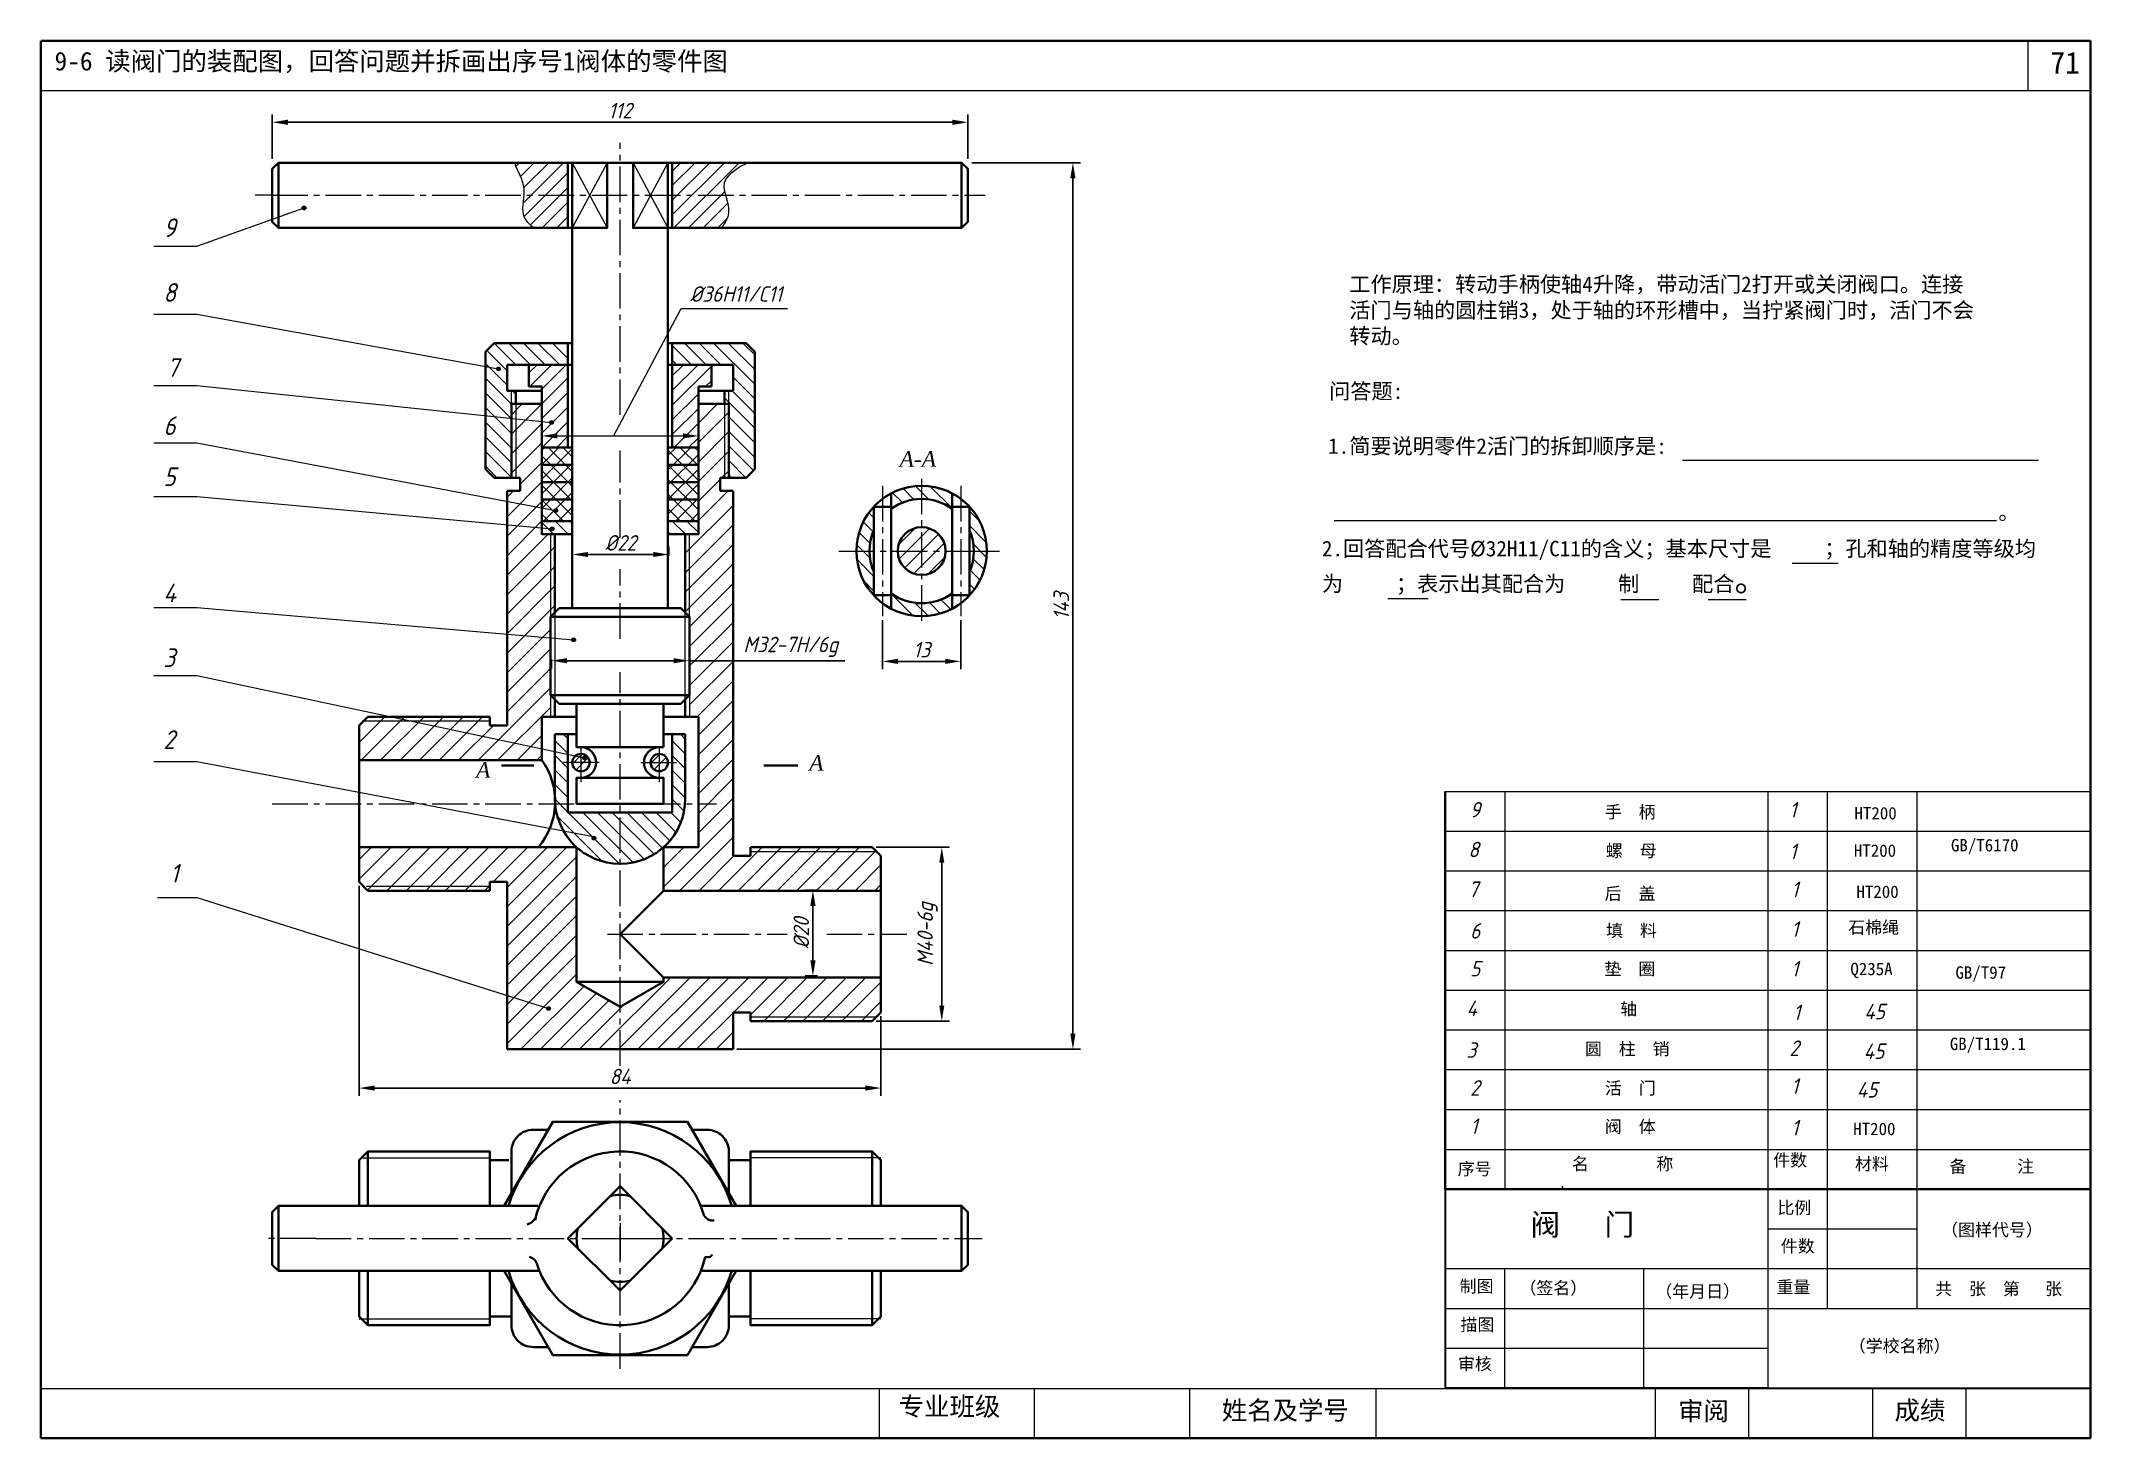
# Model space of a CAD drawing. Header units: millimetres. Extents: x 0 to 330, y 0 to 225.
import ezdxf

# ---------------------------------------------------------------- set-up
doc = ezdxf.new("R2010")
doc.units = ezdxf.units.MM
doc.header["$LTSCALE"] = 0.3
doc.linetypes.add('CENTER2', pattern=[28.575, 19.05, -3.175, 3.175, -3.175])
doc.layers.get('0').update_dxf_attribs({"lineweight": 13})
doc.layers.get('Defpoints').update_dxf_attribs({"lineweight": 15})
for name, color, linetype, lineweight in [('Layer10', 7, 'Continuous', 15), ('Layer2', 7, 'Continuous', 40), ('Layer4', 7, 'Continuous', 40), ('Layer5', 7, 'Continuous', 40), ('Layer7', 7, 'Continuous', 40), ('Layer8', 7, 'Continuous', 40), ('Layer9', 7, 'Continuous', 40), ('粗线', 7, 'Continuous', 40), ('细线', 7, 'Continuous', 13)]:
    doc.layers.add(name, color=color, linetype=linetype, lineweight=lineweight)
doc.styles.add('style1', font='SIMFANG.TTF', dxfattribs={"height": 2.5})
doc.styles.add('style2', font='isocp.shx', dxfattribs={"oblique": 15, "height": 2.5})
doc.styles.add('序号', font='isocp.shx', dxfattribs={"oblique": 15, "height": 3})
doc.dimstyles.new('ISO-25', dxfattribs={"dimtxt": 2, "dimasz": 2.5, "dimexe": 1.25, "dimexo": 0.625, "dimtad": 1, "dimdec": 0, "dimtxsty": 'style2', "dimcen": 2.5, "dimadec": 0, "dimazin": 0, "dimtfac": 1, "dimtdec": 0, "dimtmove": 0, "dimatfit": 3, "dimfxl": 0, "dimarcsym": 0})
pattern_1 = [(135, (141.8102, 142.854), (-1.17866, -1.17866), [])]
pattern_2 = [(45, (141.8102, 142.854), (-1.17866, 1.17866), [])]

# ---------------------------------------------------------------- blocks, each defined once
blk = doc.blocks.new('*D10')
at = {"layer": 'Defpoints', "color": 0}
for p in [(149.25, 205.4), (111.45, 62.6), (166.16, 62.6)]:
    blk.add_point(p, dxfattribs=at)
at = {"layer": 'Layer10', "color": 0, "lineweight": -2}
for p, q in [((149.87, 205.4), (167.41, 205.4)), ((166.16, 202.9), (166.16, 65.1)), ((112.07, 62.6), (167.41, 62.6))]:
    blk.add_line(p, q, dxfattribs=at)
at = {"layer": 'Layer10', "color": 0}
for points in [[(165.74, 202.9), (166.58, 202.9), (166.16, 205.4)], [(165.74, 65.1), (166.58, 65.1), (166.16, 62.6)]]:
    blk.add_solid(points, dxfattribs=at)
at = {"layer": 'Layer10', "color": 0, "insert": (164.29, 134), "char_height": 2.5, "attachment_point": 5, "rotation": 90, "style": 'style2'}
blk.add_mtext('143', dxfattribs=at)
blk = doc.blocks.new('*D11')
at = {"layer": 'Defpoints', "color": 0}
for p in [(133.85, 95.15), (133.85, 67.15), (145.05, 67.15)]:
    blk.add_point(p, dxfattribs=at)
at = {"layer": 'Layer10', "color": 0, "lineweight": -2}
for p, q in [((134.47, 95.15), (146.3, 95.15)), ((145.05, 92.65), (145.05, 69.65)), ((134.47, 67.15), (146.3, 67.15))]:
    blk.add_line(p, q, dxfattribs=at)
at = {"layer": 'Layer10', "color": 0}
for points in [[(144.63, 92.65), (145.46, 92.65), (145.05, 95.15)], [(144.63, 69.65), (145.46, 69.65), (145.05, 67.15)]]:
    blk.add_solid(points, dxfattribs=at)
at = {"layer": 'Layer10', "color": 0, "insert": (142.75, 81.15), "char_height": 2.5, "attachment_point": 5, "rotation": 90, "style": 'style2'}
blk.add_mtext('M40-6g', dxfattribs=at)
blk = doc.blocks.new('*D12')
at = {"layer": 'Defpoints', "color": 0}
for p in [(149.25, 211.91), (37.25, 205.4), (149.25, 205.4)]:
    blk.add_point(p, dxfattribs=at)
at = {"layer": 'Layer10', "color": 0, "lineweight": -2}
for p, q in [((37.25, 206.03), (37.25, 213.16)), ((39.75, 211.91), (146.75, 211.91)), ((149.25, 206.03), (149.25, 213.16))]:
    blk.add_line(p, q, dxfattribs=at)
at = {"layer": 'Layer10', "color": 0}
for points in [[(39.75, 212.33), (39.75, 211.49), (37.25, 211.91)], [(146.75, 212.33), (146.75, 211.49), (149.25, 211.91)]]:
    blk.add_solid(points, dxfattribs=at)
at = {"layer": 'Layer10', "color": 0, "insert": (93.25, 213.79), "char_height": 2.5, "attachment_point": 5, "style": 'style2'}
blk.add_mtext('112', dxfattribs=at)
blk = doc.blocks.new('*D13')
at = {"layer": 'Defpoints', "color": 0}
for p in [(51.25, 89.55), (135.25, 68.55), (135.25, 56.36)]:
    blk.add_point(p, dxfattribs=at)
at = {"layer": 'Layer10', "color": 0, "lineweight": -2}
for p, q in [((51.25, 88.93), (51.25, 55.11)), ((135.25, 67.93), (135.25, 55.11)), ((53.75, 56.36), (132.75, 56.36))]:
    blk.add_line(p, q, dxfattribs=at)
at = {"layer": 'Layer10', "color": 0}
for points in [[(53.75, 56.78), (53.75, 55.94), (51.25, 56.36)], [(132.75, 56.78), (132.75, 55.94), (135.25, 56.36)]]:
    blk.add_solid(points, dxfattribs=at)
at = {"layer": 'Layer10', "color": 0, "insert": (93.25, 58.23), "char_height": 2.5, "attachment_point": 5, "style": 'style2'}
blk.add_mtext('84', dxfattribs=at)
blk = doc.blocks.new('*D14')
at = {"layer": 'Defpoints', "color": 0}
for p in [(124.3, 88.21), (125.69, 88.21), (125.69, 74.41)]:
    blk.add_point(p, dxfattribs=at)
at = {"layer": 'Layer10', "color": 0, "lineweight": -2}
for p, q in [((125.06, 88.21), (123.05, 88.21)), ((124.3, 76.91), (124.3, 85.71)), ((125.06, 74.41), (123.05, 74.41))]:
    blk.add_line(p, q, dxfattribs=at)
at = {"layer": 'Layer10', "color": 0}
for points in [[(123.89, 85.71), (124.72, 85.71), (124.3, 88.21)], [(123.89, 76.91), (124.72, 76.91), (124.3, 74.41)]]:
    blk.add_solid(points, dxfattribs=at)
at = {"layer": 'Layer10', "color": 0, "insert": (122.43, 81.31), "char_height": 2.5, "attachment_point": 5, "rotation": 90, "style": 'style2'}
blk.add_mtext('%%C20', dxfattribs=at)
blk = doc.blocks.new('*D15')
at = {"layer": 'Defpoints', "color": 0}
for p in [(101.08, 142.3), (85.6, 141.47), (101.08, 141.47)]:
    blk.add_point(p, dxfattribs=at)
at = {"layer": 'Layer10', "color": 0, "lineweight": -2}
for p, q in [((85.6, 142.09), (85.6, 143.55)), ((88.1, 142.3), (98.58, 142.3)), ((101.08, 142.09), (101.08, 143.55))]:
    blk.add_line(p, q, dxfattribs=at)
at = {"layer": 'Layer10', "color": 0}
for points in [[(88.1, 142.71), (88.1, 141.88), (85.6, 142.3)], [(98.58, 142.71), (98.58, 141.88), (101.08, 142.3)]]:
    blk.add_solid(points, dxfattribs=at)
at = {"layer": 'Layer10', "color": 0, "insert": (93.34, 144.17), "char_height": 2.5, "attachment_point": 5, "style": 'style2'}
blk.add_mtext('%%C22', dxfattribs=at)
blk = doc.blocks.new('*D16')
at = {"layer": 'Defpoints', "color": 0}
for p in [(82.2, 126.03), (104.38, 126.03), (104.38, 125.19)]:
    blk.add_point(p, dxfattribs=at)
at = {"layer": 'Layer10', "color": 0, "lineweight": -2}
for p, q in [((82.2, 125.41), (82.2, 123.94)), ((84.7, 125.19), (101.88, 125.19)), ((104.38, 125.41), (104.38, 123.94)), ((104.38, 125.19), (129.43, 125.19))]:
    blk.add_line(p, q, dxfattribs=at)
at = {"layer": 'Layer10', "color": 0}
for points in [[(84.7, 125.61), (84.7, 124.78), (82.2, 125.19)], [(101.88, 125.61), (101.88, 124.78), (104.38, 125.19)]]:
    blk.add_solid(points, dxfattribs=at)
at = {"layer": 'Layer10', "color": 0, "insert": (120.73, 127.43), "char_height": 2.5, "attachment_point": 5, "style": 'style2'}
blk.add_mtext('M32-7H/6g', dxfattribs=at)
blk = doc.blocks.new('*D17')
at = {"layer": 'Defpoints', "color": 0}
for p in [(135.51, 132.35), (148.11, 132.35), (148.11, 125.08)]:
    blk.add_point(p, dxfattribs=at)
at = {"layer": 'Layer10', "color": 0, "lineweight": -2}
for p, q in [((135.51, 131.73), (135.51, 123.83)), ((148.11, 131.73), (148.11, 123.83)), ((138.01, 125.08), (145.61, 125.08))]:
    blk.add_line(p, q, dxfattribs=at)
at = {"layer": 'Layer10', "color": 0}
for points in [[(138.01, 125.5), (138.01, 124.67), (135.51, 125.08)], [(145.61, 125.5), (145.61, 124.67), (148.11, 125.08)]]:
    blk.add_solid(points, dxfattribs=at)
at = {"layer": 'Layer10', "color": 0, "insert": (141.81, 126.96), "char_height": 2.5, "attachment_point": 5, "style": 'style2'}
blk.add_mtext('13', dxfattribs=at)

msp = doc.modelspace()

# ---------------------------------------------------------------- hatches: boundary and pattern name
h = msp.add_hatch()
h.set_pattern_fill('ANSI31', color=256, scale=0.525, style=0)
h.set_pattern_definition(pattern_2)
edge = h.paths.add_edge_path()
edge.add_line((84.85, 205.4), (76.62, 205.4))
edge.add_line((76.62, 205.4), (76.39, 204.88))
edge.add_spline(control_points=[(76.39, 204.88), (77.06, 203.57), (77.82, 202.07), (77.76, 200.36), (77.75, 200.15)], knot_values=[0, 0, 0, 0, 6.191013, 7.042693, 7.042693, 7.042693, 7.042693], degree=3, periodic=0)
edge.add_line((77.75, 200.15), (84.85, 200.15))
edge.add_line((84.85, 200.15), (84.85, 205.4))
edge = h.paths.add_edge_path()
edge.add_line((84.85, 200.15), (77.75, 200.15))
edge.add_spline(control_points=[(77.75, 200.15), (77.67, 198.93), (77.12, 196.76), (78.71, 195.43), (79.42, 194.9)], knot_values=[7.042693, 7.042693, 7.042693, 7.042693, 12.063108, 15.55587, 15.55587, 15.55587, 15.55587], degree=3, periodic=0)
edge.add_line((79.42, 194.9), (84.85, 194.9))
edge.add_line((84.85, 194.9), (84.85, 200.15))
edge = h.paths.add_edge_path()
edge.add_spline(control_points=[(110.21, 200.15), (110.02, 200.86), (109.63, 202.81), (111.54, 204.07), (112.78, 204.88)], knot_values=[0, 0, 0, 0, 2.981895, 8.523887, 8.523887, 8.523887, 8.523887], degree=3, periodic=0)
edge.add_line((112.78, 204.88), (113.6, 205.27))
edge.add_line((113.6, 205.27), (113.76, 205.4))
edge.add_line((113.76, 205.4), (101.65, 205.4))
edge.add_line((101.65, 205.4), (101.65, 200.15))
edge.add_line((101.65, 200.15), (110.21, 200.15))
edge = h.paths.add_edge_path()
edge.add_spline(control_points=[(109.56, 194.9), (110.12, 195.68), (111.15, 197.27), (110.46, 199.22), (110.21, 200.15)], knot_values=[8.523887, 8.523887, 8.523887, 8.523887, 12.407307, 16.34603, 16.34603, 16.34603, 16.34603], degree=3, periodic=0)
edge.add_line((110.21, 200.15), (101.65, 200.15))
edge.add_line((101.65, 200.15), (101.65, 194.9))
edge.add_line((101.65, 194.9), (109.56, 194.9))
h = msp.add_hatch()
h.set_pattern_fill('ANSI31', color=256, scale=0.525, angle=90, style=0)
h.set_pattern_definition(pattern_1)
h.paths.add_polyline_path([(75.75, 166.55), (76.45, 166.55), (76.45, 168.65), (75.05, 168.65), (75.05, 172.85), (84.85, 172.85), (84.85, 176.35), (72.95, 176.35), (71.55, 174.95), (71.55, 156.05), (72.95, 154.65), (75.75, 154.65)])
h.paths.add_polyline_path([(114.95, 174.95), (113.55, 176.35), (101.65, 176.35), (101.65, 172.85), (111.45, 172.85), (111.45, 168.65), (110.05, 168.65), (110.05, 166.55), (110.75, 166.55), (110.75, 154.65), (113.55, 154.65), (114.95, 156.05)])
h = msp.add_hatch()
h.set_pattern_fill('ANSI31', color=256, scale=0.525, style=0)
h.set_pattern_definition(pattern_2)
h.paths.add_polyline_path([(84.85, 172.85), (78.55, 172.85), (78.55, 169.35), (80.65, 169.35), (80.65, 159.55), (84.85, 159.55)])
h.paths.add_polyline_path([(105.85, 166.55), (105.85, 169.35), (107.95, 169.35), (107.95, 172.85), (101.65, 172.85), (101.65, 159.55), (105.85, 159.55)])
h = msp.add_hatch()
h.set_pattern_fill('ANSI31', color=256, scale=0.7, style=0)
h.set_pattern_definition([(45, (141.8102, 142.854), (-1.571545, 1.571545), [])])
h.paths.add_polyline_path([(86.25, 95.15, -0.000008), (86.25, 95.15), (80.65, 95.15), (51.25, 95.15), (51.25, 89.55), (52.65, 88.15), (72.25, 88.15), (72.25, 89.55), (75.05, 89.55), (75.05, 62.6), (93.25, 62.6), (93.25, 69.46), (86.25, 73.45)])
h.paths.add_polyline_path([(135.25, 74.15), (100.25, 74.15), (100.25, 73.45), (93.25, 69.46), (93.25, 62.6), (111.45, 62.6), (111.45, 68.55), (114.25, 68.55), (114.25, 67.85), (134.55, 67.85), (135.25, 68.55)])
h.paths.add_polyline_path([(135.25, 93.75), (134.55, 94.45), (114.25, 94.45), (114.25, 93.75), (111.45, 93.75), (111.45, 147.26), (111.45, 152.55), (109.35, 152.55), (109.35, 154.65), (110.05, 154.65), (110.05, 166.55), (105.85, 166.55), (105.85, 145.55), (104.45, 145.55), (104.45, 132.25), (104.45, 119.65), (104.45, 116.15), (105.85, 116.15), (105.85, 95.15), (100.25, 95.15, -0.000008), (100.25, 95.15), (100.25, 88.15), (135.25, 88.15)])
h.paths.add_polyline_path([(80.65, 116.15), (82.05, 116.15), (82.05, 119.65), (82.05, 132.25), (82.05, 145.55), (80.65, 145.55), (80.65, 166.55), (76.45, 166.55), (76.45, 154.65), (77.15, 154.65), (77.15, 152.55), (75.05, 152.55), (75.05, 114.75), (72.25, 114.75), (72.25, 115.45), (51.95, 115.45), (51.25, 114.75), (51.25, 109.15), (80.65, 109.15)])
h.paths.add_polyline_path([(76.45, 166.55), (75.75, 166.55), (75.75, 154.65), (76.45, 154.65)], flags=16)
h.paths.add_polyline_path([(110.75, 166.55), (110.05, 166.55), (110.05, 154.65), (110.75, 154.65)], flags=17)
h.paths.add_polyline_path([(82.75, 145.55), (82.05, 145.55), (82.05, 132.25), (82.75, 132.95), (82.75, 133.65)])
h.paths.add_polyline_path([(104.45, 145.55), (103.75, 145.55), (103.75, 132.95), (104.45, 132.25)], flags=16)
h.paths.add_polyline_path([(72.25, 116.15), (52.65, 116.15), (51.95, 115.45), (72.25, 115.45)], flags=16)
h.paths.add_polyline_path([(133.85, 95.15), (114.25, 95.15), (114.25, 94.45), (134.55, 94.45)], flags=17)
h.paths.add_polyline_path([(134.55, 67.85), (114.25, 67.85), (114.25, 67.15), (133.85, 67.15)], flags=16)
h = msp.add_hatch()
h.set_pattern_fill('ANSI37', color=256, scale=0.525, style=0)
h.set_pattern_definition([(45, (-51.8369, 10.1594), (-1.178659, 1.178659), []), (135, (-51.8369, 10.1594), (-1.178659, -1.178659), [])])
h.paths.add_polyline_path([(85.55, 151.15), (80.65, 151.15), (80.65, 147.65), (85.55, 147.65)])
h.paths.add_polyline_path([(85.55, 153.95), (80.65, 153.95), (80.65, 151.15), (85.55, 151.15)])
h.paths.add_polyline_path([(85.55, 156.75), (80.65, 156.75), (80.65, 153.95), (85.55, 153.95)])
h.paths.add_polyline_path([(85.55, 159.55), (84.85, 159.55), (80.65, 159.55), (80.65, 156.75), (85.55, 156.75)])
h.paths.add_polyline_path([(105.85, 159.55), (101.65, 159.55), (100.95, 159.55), (100.95, 156.75), (105.85, 156.75)])
h.paths.add_polyline_path([(105.85, 156.75), (100.95, 156.75), (100.95, 153.95), (105.85, 153.95)])
h.paths.add_polyline_path([(105.85, 153.95), (100.95, 153.95), (100.95, 151.15), (105.85, 151.15)])
h.paths.add_polyline_path([(105.85, 151.15), (100.95, 151.15), (100.95, 147.65), (105.85, 147.65)])
h = msp.add_hatch()
h.set_pattern_fill('ANSI31', color=256, scale=0.525, angle=90, style=0)
h.set_pattern_definition(pattern_1)
h.paths.add_polyline_path([(146.71, 149.68), (146.71, 152.14, 0.247643), (136.91, 152.14), (136.91, 149.68, -0.321887)])
h.paths.add_polyline_path([(136.91, 136.03), (136.91, 133.57, 0.121979), (141.81, 132.35), (141.81, 134.45, -0.156977)])
h.paths.add_polyline_path([(141.81, 134.45), (141.81, 132.35, 0.121979), (146.71, 133.57), (146.71, 136.03, -0.156977)])
h.paths.add_polyline_path([(134.11, 135.72), (134.11, 139.5, -0.103148), (133.41, 142.85), (131.31, 142.85, 0.189103)])
h.paths.add_polyline_path([(134.11, 146.21), (134.11, 149.85), (134.11, 149.99, 0.189103), (131.31, 142.85), (133.41, 142.85, -0.103148)])
h.paths.add_polyline_path([(149.51, 139.5), (149.51, 135.72, 0.189103), (152.31, 142.85), (151.28, 142.85), (150.21, 142.85, -0.103148)])
h.paths.add_polyline_path([(149.51, 149.99), (149.51, 149.85), (149.51, 146.21, -0.103148), (150.21, 142.85), (151.28, 142.85), (152.31, 142.85, 0.189103)])
h = msp.add_hatch()
h.set_pattern_fill('ANSI31', color=256, scale=0.525, angle=90, style=0)
h.set_pattern_definition(pattern_1)
h.paths.add_polyline_path([(85.55, 147.65), (80.65, 147.65), (80.65, 145.55), (85.55, 145.55)])
h.paths.add_polyline_path([(105.85, 147.65), (100.95, 147.65), (100.95, 145.55), (105.85, 145.55)])
h = msp.add_hatch()
h.set_pattern_fill('ANSI31', color=256, scale=0.525, style=0)
h.set_pattern_definition(pattern_2)
h.paths.add_polyline_path([(141.81, 142.85), (141.81, 146.7, 0.414214), (137.96, 142.85)])
h.paths.add_polyline_path([(141.81, 139), (141.81, 142.85), (137.96, 142.85, 0.414214)])
h.paths.add_polyline_path([(145.66, 142.85), (141.81, 142.85), (141.81, 139, 0.414214)])
h.paths.add_polyline_path([(141.81, 146.7), (141.81, 142.85), (145.66, 142.85, 0.414214)])
h = msp.add_hatch()
h.set_pattern_fill('ANSI31', color=256, scale=0.525, angle=90, style=0)
h.set_pattern_definition(pattern_1)
h.paths.add_polyline_path([(84.85, 113.35), (82.75, 113.35), (82.75, 103.45, -0.028558), (82.78, 102.15), (84.85, 102.15)])
h.paths.add_polyline_path([(93.25, 100.75), (84.85, 100.75), (84.85, 102.15), (82.78, 102.15, 0.391332), (93.25, 92.48)])
h.paths.add_polyline_path([(103.72, 102.15), (101.65, 102.15), (101.65, 100.75), (93.25, 100.75), (93.25, 92.48, 0.391332)])
h.paths.add_polyline_path([(103.75, 113.35), (101.65, 113.35), (101.65, 102.15), (103.72, 102.15, 0.01969), (103.75, 102.98)])
h = msp.add_hatch()
h.set_pattern_fill('ANSI31', color=256, scale=0.35, style=0)
h.set_pattern_definition([(45, (141.8102, 142.8539), (-0.785772, 0.785772), [])])
h.paths.add_polyline_path([(86.95, 110.19, 0.414214), (85.55, 108.79), (86.95, 108.79)])
h.paths.add_polyline_path([(86.95, 110.19), (86.95, 108.79), (88.35, 108.79, 0.414214)])
h.paths.add_polyline_path([(88.35, 108.79), (86.95, 108.79), (86.95, 107.39, 0.414214)])
h.paths.add_polyline_path([(86.95, 108.79), (85.55, 108.79, 0.414214), (86.95, 107.39)])
h.paths.add_polyline_path([(99.55, 110.19, 0.414214), (98.15, 108.79), (99.55, 108.79)])
h.paths.add_polyline_path([(99.55, 110.19), (99.55, 108.79), (100.95, 108.79, 0.414214)])
h.paths.add_polyline_path([(100.95, 108.79), (99.55, 108.79), (99.55, 107.39, 0.414214)])
h.paths.add_polyline_path([(99.55, 108.79), (98.15, 108.79, 0.414214), (99.55, 107.39)])
at = {"layer": '细线'}
for points in [[(42.65, 198.11, 1), (42.05, 198.11, 1)], [(73.96, 172.19, 1), (73.36, 172.19, 1)], [(82.5, 163.57, 1), (81.9, 163.57, 1)], [(83.21, 149.37, 1), (82.61, 149.37, 1)], [(82.61, 146.43, 1), (82.01, 146.43, 1)], [(86.07, 128.56, 1), (85.47, 128.56, 1)], [(87.81, 109.53, 1), (87.21, 109.53, 1)], [(89.34, 96.62, 1), (88.74, 96.62, 1)], [(82.03, 69.17, 1), (81.43, 69.17, 1)]]:
    msp.add_hatch(color=256, dxfattribs=at).paths.add_polyline_path(points)

# ---------------------------------------------------------------- linework, layer by layer
at = {"linetype": 'CENTER2'}
for p, q in [((93.25, 164.77), (93.25, 208.6)), ((37.25, 200.15), (34.47, 200.15)), ((37.25, 200.15), (152.03, 200.15)), ((93.25, 145.31), (93.25, 159.05)), ((135.51, 153.35), (135.51, 132.35)), ((141.81, 154.49), (141.81, 130.79)), ((148.11, 153.35), (148.11, 132.35)), ((128.48, 142.85), (151.28, 142.85)), ((151.28, 142.85), (154.32, 142.85)), ((93.25, 128.72), (93.25, 139.92)), ((93.25, 59.95), (93.25, 123.35)), ((86.95, 111.25), (86.95, 105.62)), ((99.55, 111.25), (99.55, 105.62)), ((89.87, 108.79), (84.04, 108.79)), ((96.61, 108.79), (102.67, 108.79)), ((37.25, 102.15), (108.75, 102.15)), ((91.2, 81.15), (120.16, 81.15)), ((126.52, 81.15), (139.4, 81.15)), ((93.25, 11.15), (93.25, 54.43)), ((44.25, 32.15), (35.96, 32.15)), ((44.25, 32.15), (151.53, 32.15))]:
    msp.add_line(p, q, dxfattribs=at)
for p, q in [((245.02, 40.54), (245.02, 40.2)), ((245.02, 40.2), (245.02, 40.54)), ((330.1, 8.08), (330.1, 40.08)), ((242.1, 8.08), (242.1, 8.08)), ((330.1, 8.08), (330.1, 8.08))]:
    msp.add_line(p, q)
at = {"layer": 'Layer10'}
for p, q in [((25.11, 191.98), (42.35, 198.11)), ((18.17, 191.98), (25.11, 191.98)), ((18.17, 181.03), (25.11, 181.03)), ((25.11, 181.03), (73.66, 172.19)), ((18.17, 169.49), (25.11, 169.49)), ((25.11, 169.49), (82.2, 163.57)), ((18.17, 160.27), (25.11, 160.27)), ((25.11, 160.27), (82.91, 149.37)), ((80.65, 161.55), (80.65, 160.14)), ((83.15, 161.39), (103.4, 161.39)), ((105.9, 161.55), (105.9, 160.14)), ((18.17, 151.62), (25.11, 151.62)), ((25.11, 151.62), (82.31, 146.43)), ((18.17, 133.75), (25.11, 133.75)), ((25.11, 133.75), (85.77, 128.56)), ((18.17, 122.79), (25.11, 122.79)), ((25.11, 122.79), (87.51, 109.53)), ((18.17, 108.95), (25.11, 108.95)), ((25.11, 108.95), (89.24, 96.85)), ((18.75, 87.04), (25.11, 87.04)), ((25.11, 87.04), (81.73, 69.17))]:
    msp.add_line(p, q, dxfattribs=at)
for points in [[(83.15, 161.81), (83.15, 160.98), (80.65, 161.39)], [(103.4, 161.81), (103.4, 160.98), (105.9, 161.39)]]:
    msp.add_solid(points, dxfattribs=at)
at = {"layer": 'Layer2'}
for p, q in [((330, 225), (0, 225)), ((0, 225), (0, 0)), ((75.75, 166.55), (75.75, 154.65)), ((75.75, 154.65), (75.75, 166.55)), ((80.65, 166.55), (75.75, 166.55)), ((75.75, 166.55), (80.65, 166.55)), ((105.85, 166.55), (105.85, 145.55)), ((110.75, 166.55), (105.85, 166.55)), ((105.85, 166.55), (110.75, 166.55)), ((110.75, 154.65), (110.75, 166.55)), ((110.75, 166.55), (110.75, 154.65)), ((75.05, 152.55), (75.05, 114.75)), ((75.05, 114.75), (75.05, 152.55)), ((77.15, 152.55), (75.05, 152.55)), ((75.05, 152.55), (77.15, 152.55)), ((75.75, 154.65), (77.15, 154.65)), ((77.15, 154.65), (75.75, 154.65)), ((77.15, 154.65), (77.15, 152.55)), ((77.15, 152.55), (77.15, 154.65)), ((109.35, 154.65), (110.75, 154.65)), ((110.75, 154.65), (109.35, 154.65)), ((109.35, 152.55), (109.35, 154.65)), ((109.35, 154.65), (109.35, 152.55)), ((111.45, 152.55), (109.35, 152.55)), ((109.35, 152.55), (111.45, 152.55)), ((111.45, 152.55), (111.45, 142.37)), ((82.75, 145.55), (82.75, 133.65)), ((103.75, 145.55), (103.75, 132.95)), ((103.75, 145.55), (103.75, 133.65)), ((105.85, 145.55), (103.75, 145.55)), ((111.45, 93.75), (111.45, 147.26)), ((82.75, 133.65), (82.75, 132.87)), ((103.75, 133.65), (103.75, 132.87)), ((82.75, 116.15), (82.75, 118.95)), ((82.75, 118.95), (82.75, 116.15)), ((103.75, 118.95), (103.75, 116.15)), ((52.65, 116.15), (51.25, 114.75)), ((52.65, 116.15), (51.25, 114.75)), ((72.25, 116.15), (52.65, 116.15)), ((52.65, 116.15), (72.25, 116.15)), ((72.25, 114.75), (72.25, 116.15)), ((72.25, 116.15), (72.25, 114.75)), ((80.65, 109.15), (80.65, 116.15)), ((80.65, 116.15), (82.75, 116.15)), ((51.25, 114.75), (51.25, 109.15)), ((51.25, 114.75), (51.25, 89.55)), ((75.05, 114.75), (72.25, 114.75)), ((72.25, 114.75), (75.05, 114.75)), ((51.25, 109.15), (80.65, 109.15)), ((51.25, 109.15), (80.65, 109.15)), ((51.25, 95.15), (83.26, 95.15)), ((114.25, 93.75), (111.45, 93.75)), ((133.85, 95.15), (114.25, 95.15)), ((114.25, 95.15), (114.25, 93.75)), ((133.85, 95.15), (135.25, 93.75)), ((135.25, 93.75), (135.25, 68.55)), ((52.65, 88.15), (51.25, 89.55)), ((72.25, 88.15), (72.25, 89.55)), ((72.25, 89.55), (75.05, 89.55)), ((75.05, 62.6), (75.05, 89.55)), ((52.65, 88.15), (72.25, 88.15)), ((135.25, 88.15), (100.25, 88.15)), ((93.25, 69.46), (86.25, 73.45)), ((93.25, 69.46), (100.25, 73.45)), ((135.25, 74.15), (100.25, 74.15)), ((114.25, 68.55), (111.45, 68.55)), ((111.45, 62.6), (111.45, 68.55)), ((114.25, 67.15), (114.25, 68.55)), ((133.85, 67.15), (114.25, 67.15)), ((135.25, 68.55), (133.85, 67.15)), ((75.05, 62.6), (111.45, 62.6)), ((52.65, 46.15), (52.65, 37.45)), ((72.25, 44.75), (75.34, 44.75)), ((114.25, 44.75), (110.96, 44.75)), ((133.85, 46.15), (133.85, 37.45)), ((52.65, 18.15), (52.65, 26.94)), ((133.85, 18.15), (133.85, 26.94)), ((72.25, 19.55), (72.25, 24.44)), ((114.25, 19.55), (114.25, 24.44)), ((114.25, 19.55), (114.25, 23.94)), ((72.25, 19.55), (75.85, 19.55)), ((114.25, 19.55), (110.75, 19.55)), ((0, 0), (330, 0))]:
    msp.add_line(p, q, dxfattribs=at)
for points in [[(85.55, 145.55), (80.65, 145.55), (80.65, 166.55)], [(105.85, 166.55), (105.85, 145.55), (100.95, 145.55)], [(80.65, 109.08), (80.65, 116.15), (86.25, 116.15)], [(100.25, 116.15), (105.85, 116.15), (105.85, 95.15), (100.25, 95.15)], [(86.25, 95.15), (80.65, 95.15)], [(100.25, 74.15), (100.25, 73.45), (86.25, 73.45), (86.25, 95.15)], [(100.25, 95.15), (100.25, 88.15)], [(51.25, 37.4), (51.25, 44.75), (52.65, 46.15), (72.25, 46.15), (72.25, 37.4)], [(135.25, 37.4), (135.25, 44.75), (133.85, 46.15), (114.25, 46.15), (114.25, 37.4)], [(72.25, 26.9), (72.25, 18.15), (52.65, 18.15), (51.25, 19.55), (51.25, 26.9)], [(114.25, 26.9), (114.25, 18.15), (133.85, 18.15), (135.25, 19.55), (135.25, 26.9)]]:
    msp.add_lwpolyline(points, dxfattribs=at)
for points in [[(75.75, 39.43), (75.75, 46.15, -0.414214), (79.25, 49.65), (81.65, 49.65)], [(104.85, 49.65), (107.25, 49.65, -0.414214), (110.75, 46.15), (110.75, 39.43)], [(81.65, 14.65), (79.25, 14.65, -0.414214), (75.75, 18.15), (75.75, 24.88)], [(110.75, 24.88), (110.75, 18.15, -0.414214), (107.25, 14.65), (104.85, 14.65)]]:
    msp.add_lwpolyline(points, format="xyb", dxfattribs=at)
msp.add_arc((71.42, 102.52), 11.37, 319.6416, 35.7209, dxfattribs=at)
at = {"layer": 'Layer4'}
for p, q in [((136.91, 152.14), (136.91, 133.57)), ((146.71, 152.14), (146.71, 133.57)), ((134.11, 149.99), (136.86, 149.99)), ((134.11, 149.85), (134.11, 149.99)), ((134.11, 149.85), (134.11, 135.72)), ((149.51, 149.99), (146.6, 149.99)), ((149.51, 149.85), (149.51, 149.99)), ((149.51, 149.85), (149.51, 135.72)), ((80.65, 147.65), (85.45, 147.65)), ((105.85, 147.65), (100.94, 147.65)), ((134.11, 135.72), (136.86, 135.72)), ((149.51, 135.72), (146.6, 135.72))]:
    msp.add_line(p, q, dxfattribs=at)
for centre in [(86.95, 108.79), (99.55, 108.79)]:
    msp.add_circle(centre, 1.4, dxfattribs=at)
at = {"layer": 'Layer5'}
for p, q in [((82.05, 132.25), (104.45, 132.25)), ((82.05, 119.65), (104.47, 119.65))]:
    msp.add_line(p, q, dxfattribs=at)
for points in [[(85.55, 133.65), (100.95, 133.65), (100.95, 205.4), (85.55, 205.4)], [(85.55, 205.4), (91.15, 205.4), (91.15, 194.9), (85.55, 194.9)], [(95.35, 205.4), (100.95, 205.4), (100.95, 194.9), (95.35, 194.9)], [(103.05, 118.25), (83.45, 118.25), (82.05, 119.65), (82.05, 132.25), (83.45, 133.65), (103.05, 133.65), (104.45, 132.25), (104.45, 119.65)], [(100.25, 111.25), (86.25, 111.25), (86.25, 118.25), (100.25, 118.25)], [(100.25, 102.15), (86.25, 102.15), (86.25, 106.35), (100.25, 106.35)]]:
    msp.add_lwpolyline(points, close=True, dxfattribs=at)
msp.add_circle((141.81, 142.85), 3.85, dxfattribs=at)
for centre, start, end in [((86.95, 108.79), 270, 90), ((99.55, 108.79), 90, 270)]:
    msp.add_arc(centre, 2.45, start, end, dxfattribs=at)
at = {"layer": 'Layer7'}
for p, q in [((78.55, 172.85), (84.85, 172.85)), ((78.55, 169.35), (78.55, 172.85)), ((84.85, 172.85), (84.85, 159.55)), ((84.85, 172.85), (85.61, 172.85)), ((84.85, 172.85), (84.85, 171.18)), ((101.65, 172.85), (100.88, 172.85)), ((101.65, 172.85), (101.65, 159.55)), ((107.95, 172.85), (101.65, 172.85)), ((107.95, 169.35), (107.95, 172.85)), ((80.65, 169.35), (78.55, 169.35)), ((80.65, 159.55), (80.65, 169.35)), ((105.85, 159.55), (105.85, 169.35)), ((105.85, 169.35), (107.95, 169.35)), ((84.85, 159.55), (80.65, 159.55)), ((84.85, 159.55), (85.61, 159.55)), ((101.65, 159.55), (100.88, 159.55)), ((101.65, 159.55), (105.85, 159.55))]:
    msp.add_line(p, q, dxfattribs=at)
at = {"layer": 'Layer8'}
for p, q in [((72.95, 176.35), (71.55, 174.95)), ((72.95, 176.35), (85.61, 176.35)), ((84.85, 176.35), (84.85, 172.85)), ((101.65, 176.35), (100.88, 176.35)), ((113.55, 176.35), (101.65, 176.35)), ((101.65, 176.35), (101.65, 172.85)), ((113.55, 176.35), (114.95, 174.95)), ((71.55, 156.05), (71.55, 174.95)), ((84.85, 172.85), (75.05, 172.85)), ((75.05, 172.85), (75.05, 168.65)), ((101.65, 172.85), (111.45, 172.85)), ((111.45, 172.85), (111.45, 168.65)), ((114.95, 156.05), (114.95, 174.95)), ((75.05, 168.65), (80.65, 168.65)), ((76.45, 168.65), (76.45, 166.55)), ((111.45, 168.65), (105.85, 168.65)), ((110.05, 168.65), (110.05, 166.55)), ((71.55, 156.05), (72.95, 154.65)), ((113.55, 154.65), (114.95, 156.05)), ((75.75, 154.65), (72.95, 154.65)), ((110.75, 154.65), (113.55, 154.65))]:
    msp.add_line(p, q, dxfattribs=at)
for points in [[(111.92, 37.4), (104.1, 50.94), (82.4, 50.94), (74.58, 37.4)], [(74.58, 26.9), (82.4, 13.36), (104.1, 13.36), (111.92, 26.9)]]:
    msp.add_lwpolyline(points, dxfattribs=at)
for start, end in [(16.2894, 163.7106), (196.2894, 343.7106)]:
    msp.add_arc((93.25, 32.15), 18.72, start, end, dxfattribs=at)
at = {"layer": 'Layer9'}
for p, q in [((84.85, 205.4), (84.85, 194.9)), ((101.65, 205.4), (101.65, 194.9))]:
    msp.add_line(p, q, dxfattribs=at)
for points in [[(85.55, 194.9), (38.25, 194.9), (37.25, 195.9), (37.25, 204.4), (38.25, 205.4), (148.25, 205.4), (149.25, 204.4), (149.25, 195.9), (148.25, 194.9), (100.95, 194.9)], [(80.27, 26.9), (38.25, 26.9), (37.25, 27.9), (37.25, 36.4), (38.25, 37.4), (80.01, 37.4)], [(106.23, 37.4), (148.25, 37.4), (149.25, 36.4), (149.25, 27.9), (148.25, 26.9), (106.23, 26.9)]]:
    msp.add_lwpolyline(points, dxfattribs=at)
msp.add_lwpolyline([(101.65, 32.15), (93.25, 40.55), (84.85, 32.15), (93.25, 23.75)], close=True, dxfattribs=at)
for start, end in [(15.4322, 167.8694), (196.778, 347.5899)]:
    msp.add_arc((93.25, 32.15), 14, start, end, dxfattribs=at)
for points in [[(79.65, 35.42), (78.96, 34.73), (78.26, 34.38)], [(106.74, 35.88), (107.73, 35.07), (108.42, 35.07)], [(79.85, 28.11), (79.3, 28.85), (78.61, 29.19)], [(106.92, 29.14), (107.73, 29.19), (108.08, 29.54)]]:
    msp.add_spline(points, degree=3, dxfattribs=at)
at = {"layer": '粗线'}
for p, q in [((330, 0), (330, 225)), ((38.25, 205.4), (38.25, 194.9)), ((148.25, 205.4), (148.25, 194.9)), ((80.65, 156.75), (85.45, 156.75)), ((105.85, 156.75), (100.94, 156.75)), ((80.65, 153.95), (85.45, 153.95)), ((105.85, 153.95), (100.94, 153.95)), ((80.65, 151.15), (85.45, 151.15)), ((105.85, 151.15), (100.94, 151.15)), ((82.75, 113.35), (82.75, 102.98)), ((82.75, 113.35), (86.25, 113.35)), ((100.25, 113.35), (103.75, 113.35)), ((103.75, 113.35), (103.75, 102.98)), ((74.14, 108.32), (79.34, 108.32)), ((121.88, 108.32), (116.39, 108.32)), ((226.1, 40.08), (226.1, 104.14)), ((100.25, 88.15), (93.25, 81.15)), ((93.25, 81.15), (100.25, 74.15)), ((330.1, 40.08), (226.1, 40.08)), ((38.25, 37.4), (38.25, 26.9)), ((148.25, 26.9), (148.25, 37.4)), ((226.1, 8.08), (330, 8))]:
    msp.add_line(p, q, dxfattribs=at)
at = {"layer": '粗线', "lineweight": 30}
msp.add_line((226.1, 40.08), (226.1, 8.08), dxfattribs=at)
at = {"layer": '粗线'}
msp.add_lwpolyline([(100.25, 113.35), (101.65, 113.35), (101.65, 100.75), (84.85, 100.75), (84.85, 113.35), (86.25, 113.35)], dxfattribs=at)
msp.add_circle((141.81, 142.85), 10.5, dxfattribs=at)
for centre, radius, start, end in [((141.81, 142.85), 8.4, 54.3147, 125.6853), ((141.81, 142.85), 8.4, 156.4435, 203.5565), ((141.81, 142.85), 8.4, 336.4435, 23.5565), ((141.81, 142.85), 8.4, 234.3147, 305.6853), ((93.25, 102.98), 10.5, 180, 0), ((93.25, 32.15), 7, 76.9481, 103.0519), ((93.25, 32.15), 7, 166.9481, 193.0519), ((93.25, 32.15), 7, 346.9481, 13.0519), ((93.25, 32.15), 7, 256.9481, 283.0519)]:
    msp.add_arc(centre, radius, start, end, dxfattribs=at)
at = {"layer": '细线'}
for p, q in [((320, 217), (320, 225)), ((0, 217), (330, 217)), ((76.39, 204.88), (76.39, 205.27)), ((91.15, 205.4), (85.55, 194.9)), ((85.55, 205.4), (91.15, 194.9)), ((100.95, 205.4), (95.35, 194.9)), ((95.35, 205.4), (100.95, 194.9)), ((112.78, 204.88), (113.6, 205.27)), ((92.2, 161.35), (103.09, 181.89)), ((103.09, 181.89), (120.2, 181.89)), ((75.75, 166.55), (75.75, 168.64)), ((110.75, 166.55), (110.75, 168.64)), ((76.45, 166.55), (76.45, 154.6)), ((110.05, 166.55), (110.05, 154.6)), ((264.34, 157.51), (321.67, 157.51)), ((82.05, 145.55), (82.05, 131.82)), ((104.45, 132.25), (104.45, 145.55)), ((208.22, 147.77), (314.9, 147.77)), ((289.38, 140.85), (281.99, 140.85)), ((82.75, 132.95), (82.75, 118.88)), ((103.75, 118.95), (103.75, 133.19)), ((216.85, 135.21), (223.37, 135.21)), ((254.4, 135.04), (260.51, 135.04)), ((268.45, 135.04), (274.56, 135.04)), ((82.05, 119.65), (82.05, 116.21)), ((104.45, 119.65), (104.45, 116.21)), ((72.25, 115.45), (51.73, 115.45)), ((330.1, 104.08), (226.1, 104.08)), ((235.7, 104.06), (235.7, 84.88)), ((278.1, 84.88), (278.1, 104.06)), ((287.7, 84.88), (287.7, 104.06)), ((302.1, 84.88), (302.1, 104.06)), ((330.1, 97.68), (226.1, 97.68)), ((114.25, 94.45), (134.55, 94.45)), ((330.1, 91.28), (226.1, 91.28)), ((72.25, 88.85), (52.4, 88.85)), ((330.1, 84.88), (226.1, 84.88)), ((235.7, 84.88), (235.7, 40.08)), ((278.1, 40.08), (278.1, 84.88)), ((287.7, 40.08), (287.7, 84.88)), ((302.1, 40.08), (302.1, 84.88)), ((330.1, 78.48), (226.1, 78.48)), ((330.1, 72.08), (226.1, 72.08)), ((114.25, 67.85), (134.45, 67.85)), ((330.1, 65.68), (226.1, 65.68)), ((330.1, 59.28), (226.1, 59.28)), ((330.1, 52.88), (226.1, 52.88)), ((226.1, 46.48), (330.1, 46.48)), ((51.6, 45.1), (72.33, 45.1)), ((135.25, 45.1), (114.47, 45.1)), ((93.25, 34.61), (93.25, 28.77)), ((90.17, 32.15), (97.25, 32.15)), ((51.25, 19.2), (72.33, 19.2)), ((135.25, 19.2), (114.47, 19.2)), ((0, 8), (330, 8)), ((135, 0), (135, 8)), ((160, 0), (160, 8)), ((185, 0), (185, 8)), ((215, 0), (215, 8)), ((226.1, 8.08), (330.1, 8.08)), ((260, 0), (260, 8)), ((275, 0), (275, 8)), ((295, 0), (295, 8)), ((310, 0), (310, 8))]:
    msp.add_line(p, q, dxfattribs=at)
at = {"layer": '细线', "lineweight": 15}
for p, q in [((278.1, 8.08), (278.1, 40.08)), ((287.7, 20.88), (287.7, 40.08)), ((302.1, 20.88), (302.1, 40.08)), ((278.1, 33.68), (302.1, 33.68)), ((226.1, 27.28), (330.1, 27.28)), ((235.7, 8.08), (235.7, 27.28)), ((258.1, 8.08), (258.1, 27.28)), ((226.1, 20.88), (278.1, 20.88)), ((278.1, 20.88), (330.1, 20.88)), ((226.1, 14.48), (278.1, 14.48))]:
    msp.add_line(p, q, dxfattribs=at)
at = {"layer": '细线'}
for centre in [(42.35, 198.11), (73.66, 172.19), (82.2, 163.57), (82.91, 149.37), (82.31, 146.43), (85.77, 128.56), (87.51, 109.53), (89.04, 96.62), (81.73, 69.17)]:
    msp.add_circle(centre, 0.3, dxfattribs=at)
for points, knots in [([(76.39, 204.88), (77.06, 203.57), (78.36, 201), (76.96, 196.89), (78.71, 195.43), (79.42, 194.9)], [0, 0, 0, 0, 6.191013, 12.063108, 15.55587, 15.55587, 15.55587, 15.55587]), ([(112.78, 204.88), (111.54, 204.07), (108.75, 202.23), (111.54, 197.87), (110.12, 195.68), (109.56, 194.9)], [0, 0, 0, 0, 5.541992, 12.462609, 16.34603, 16.34603, 16.34603, 16.34603])]:
    msp.add_open_spline(points, degree=3, knots=knots, dxfattribs=at)

# ---------------------------------------------------------------- texts
at = {"attachment_point": 1}
for s, insert, char_height, width in [('{\\fSimHei|b0|i0|c134|p2;9-6 读阀门的装配图，回答问题并拆画出序号1阀体的零件图}', (2.18, 223.25), 3, 284.0783), ('{\\fSimSun|b0|i0|c134|p2;71}', (323.55, 223.25), 3.5, 9.294), ('{\\f宋体|b0|i0|c134|p2;1.简要说明零件2活门的拆卸顺序是:}', (207.26, 161.01), 2.5, 135.6943), ('{\\fSimSun|b0|i0|c134|p2;2\\fSimSun|b0|i0|c0|p2;.\\fSimSun|b0|i0|c134|p2;回答配合代号}%%C32H11/C11{\\fSimSun|b0|i0|c134|p2;的含义；基本尺寸是     ；孔和轴的精度等级均为     ；表示出其配合为     制     配合\\H1.6x;。}', (206.26, 144.5), 2.5, 116.5549), ('{\\f宋体|b0|i0|c134|p2;   阀   门}', (232.7, 36.13), 3.5, 42.8509), ('{\\f宋体|b0|i0|c134|p2;审核}', (228.17, 12.94), 2, 7.2946)]:
    msp.add_mtext(s, dxfattribs=dict(at, insert=insert, char_height=char_height, width=width))
for s, insert, char_height, width, style in [('9', (230.08, 102.43), 2.5, 19.2, 'style2'), ('1', (281.54, 102.43), 2.5, 19.2, 'style2'), ('{\\f宋体|b0|i0|c134|p2;  手  柄}', (249.09, 101.83), 2, 27.2386, 'style1'), ('{\\f宋体|b0|i0|c134|p2;HT200}', (292.02, 101.63), 2, 15.36, 'style1'), ('8', (229.84, 96.03), 2.5, 19.2, 'style2'), ('{\\f宋体|b0|i0|c134|p2;螺  母}', (251.97, 95.59), 2, 21.9237, 'style1'), ('1', (281.54, 95.73), 2.5, 19.2, 'style2'), ('{\\f宋体|b0|i0|c134|p2;HT200}', (291.92, 95.61), 2, 15.36, 'style1'), ('7', (229.84, 89.63), 2.5, 19.2, 'style2'), ('1', (281.85, 89.63), 2.5, 19.2, 'style2'), ('{\\f宋体|b0|i0|c134|p2; 后  盖}', (250.43, 88.69), 2, 17.9376, 'style1'), ('{\\f宋体|b0|i0|c134|p2;HT200}', (292.33, 88.98), 2, 15.36, 'style1'), ('6', (230.12, 82.93), 2.5, 19.2, 'style2'), ('{\\f宋体|b0|i0|c134|p2;填  料}', (252.02, 82.72), 2, 19.2662, 'style1'), ('1', (281.85, 83.23), 2.5, 19.2, 'style2'), ('{\\f宋体|b0|i0|c134|p2;石棉绳}', (291, 83.25), 2, 12.8553, 'style1'), ('5', (230.12, 76.83), 2.5, 19.2, 'style2'), ('{\\f宋体|b0|i0|c134|p2;垫  圈}', (251.76, 76.55), 2, 20.595, 'style1'), ('1', (281.85, 76.83), 2.5, 19.2, 'style2'), ('{\\f宋体|b0|i0|c134|p2;Q235A}', (291.36, 76.55), 2, 15.36, 'style1'), ('4', (229.54, 70.43), 2.5, 19.2, 'style2'), ('{\\f宋体|b0|i0|c134|p2;   轴}', (250.22, 70.11), 2, 19.2662, 'style1'), ('1', (282.16, 69.82), 2.5, 19.2, 'style2'), ('45', (293.58, 69.93), 2.5, 19.2, 'style2'), ('3', (229.54, 63.73), 2.5, 19.2, 'style2'), ('{\\f宋体|b0|i0|c134|p2;圆  柱  销}', (248.61, 63.67), 2, 30.5603, 'style1'), ('2', (281.54, 64.03), 2.5, 19.2, 'style2'), ('45', (293.48, 63.54), 2.5, 19.2, 'style2'), ('2', (230.12, 57.63), 2.5, 19.2, 'style2'), ('{\\f宋体|b0|i0|c134|p2;活  门}', (251.83, 57.35), 2, 19.7114, 'style1'), ('1', (281.85, 57.94), 2.5, 19.2, 'style2'), ('45', (292.38, 57.33), 2.5, 19.2, 'style2'), ('1', (230.18, 51.47), 2.5, 19.2, 'style2'), ('{\\f宋体|b0|i0|c134|p2;阀  体}', (251.83, 51.16), 2, 18.8544, 'style1'), ('1', (281.85, 51.23), 2.5, 19.2, 'style2'), ('{\\f宋体|b0|i0|c134|p2;HT200}', (291.82, 50.78), 2, 15.36, 'style1'), ('{\\f宋体|b0|i0|c134|p2;序号}', (228.13, 44.35), 2, 15.36, 'style1'), ('{\\f宋体|b0|i0|c134|p2;名        称}', (246.51, 45.15), 2, 30.3397, 'style1'), ('{\\f宋体|b0|i0|c134|p2;材料}', (292.1, 45.15), 2, 15.36, 'style1'), ('{\\f宋体|b0|i0|c134|p2;备      注}', (307.33, 44.75), 2, 30.9446, 'style1')]:
    msp.add_mtext(s, dxfattribs=dict(at, insert=insert, char_height=char_height, width=width, style=style))
at = {"lineweight": 15, "char_height": 2, "attachment_point": 1}
for s, insert, width in [('{\\f宋体|b0|i0|c134|p2;比例}', (279.6, 38.1), 7.845), ('{\\f宋体|b0|i0|c134|p2;（图样代号）}', (305.97, 34.53), 22.2965), ('{\\f宋体|b0|i0|c134|p2;件数}', (280.15, 31.91), 6.0558), ('{\\f宋体|b0|i0|c134|p2;制图}', (228.44, 25.45), 7.9827), ('{\\f宋体|b0|i0|c134|p2;（签名）}', (238.07, 25.17), 16.2406), ('{\\f宋体|b0|i0|c134|p2;（年月日）}', (259.95, 24.62), 15.4149), ('{\\f宋体|b0|i0|c134|p2;重量}', (279.46, 25.32), 7.845), ('{\\f宋体|b0|i0|c134|p2;共  张  第   张}', (305.01, 25.04), 29.4534), ('{\\f宋体|b0|i0|c134|p2;描图}', (228.58, 19.26), 7.4322), ('{\\f宋体|b0|i0|c134|p2;（学校名称）}', (291.11, 15.83), 22.2965)]:
    msp.add_mtext(s, dxfattribs=dict(at, insert=insert, width=width))
at = {"layer": 'Layer10', "char_height": 3, "width": 6.6098, "attachment_point": 1, "style": '序号'}
for s, insert in [('9', (19.7, 196.43)), ('8', (19.7, 185.99)), ('7', (20.25, 173.9)), ('6', (19.7, 164.54)), ('5', (19.7, 156.31)), ('4', (19.7, 137.62)), ('3', (19.7, 127.17)), ('2', (19.7, 113.98)), ('1', (20.79, 92.46))]:
    msp.add_mtext(s, dxfattribs=dict(at, insert=insert))
at = {"layer": 'Layer10', "insert": (111.94, 184.25), "char_height": 2.5, "attachment_point": 5, "style": 'style2'}
msp.add_mtext('%%C36H11/C11', dxfattribs=at)
at = {"layer": 'Layer10', "attachment_point": 1}
for s, insert, char_height, width in [('{\\fTimes New Roman|b0|i1|c0|p18;A\\fTimes New Roman|b0|i0|c0|p18;-\\fTimes New Roman|b0|i1|c0|p18;A}', (138.26, 158.92), 2.5, 10.73), ('{\\fTimes New Roman|b0|i1|c0|p18;A}', (123.7, 109.97), 2.5, 5.365), ('{\\fTimes New Roman|b0|i1|c0|p18;A}', (70.05, 108.83), 2.5, 5.7482), ('{\\f宋体|b0|i0|c134|p2;专业班级}', (138.11, 6.59), 3, 23.2565), ('{\\f宋体|b0|i0|c134|p2;姓名及学号}', (190.14, 5.96), 3, 28.1937), ('{\\f宋体|b0|i0|c134|p2;审阅}', (263.61, 5.84), 3, 13.6135), ('{\\f宋体|b0|i0|c134|p2;成绩}', (298.47, 5.96), 3, 10.7405)]:
    msp.add_mtext(s, dxfattribs=dict(at, insert=insert, char_height=char_height, width=width))
at = {"layer": '粗线', "char_height": 2.5, "attachment_point": 1}
for s, insert, width in [('{\\f宋体|b0|i0|c134|p2;工作原理：转动手柄使轴\\f宋体|b0|i0|c0|p2;4\\f宋体|b0|i0|c134|p2;升降，带动活门2打开或关闭阀口。连接活门与轴的圆柱销3，处于轴的环形槽中，当拧紧阀门时，活门不会转动。}', (210.67, 187.07), 101.8226), ('{\\f黑体|b0|i0|c134|p2;问答题:}', (207.43, 169.85), 29.6992)]:
    msp.add_mtext(s, dxfattribs=dict(at, insert=insert, width=width))
at = {"layer": '细线', "attachment_point": 1, "style": 'style1'}
for s, insert, char_height, width in [('。', (315.19, 150.38), 2.5, 7.2592), ('{\\f宋体|b0|i0|c134|p2;GB/T6170}', (307.55, 96.48), 2, 15.36), ('{\\f宋体|b0|i0|c134|p2;GB/T97}', (308.27, 75.97), 2, 15.36), ('{\\f宋体|b0|i0|c134|p2;GB/T119.1}', (307.37, 64.48), 2, 15.36), ('{\\f宋体|b0|i0|c134|p2;件数}', (278.93, 45.76), 2, 15.36)]:
    msp.add_mtext(s, dxfattribs=dict(at, insert=insert, char_height=char_height, width=width))

# ---------------------------------------------------------------- dimensions: what is measured, and where the dimension line sits
at = {"layer": 'Layer10'}
for base, p1, p2, picture, middle in [((149.25, 211.91), (37.25, 205.4), (149.25, 205.4), '*D12', (93.25, 213.79)), ((148.11, 125.08), (135.51, 132.35), (148.11, 132.35), '*D17', (141.81, 126.96)), ((135.25, 56.36), (51.25, 89.55), (135.25, 68.55), '*D13', (93.25, 58.23))]:
    dim = msp.add_linear_dim(base=base, p1=p1, p2=p2, dimstyle='ISO-25', dxfattribs=at)
    dim.commit()
    dim.dimension.update_dxf_attribs({"geometry": picture, "text_midpoint": middle})
dim = msp.add_linear_dim(base=(166.16, 62.6), p1=(149.25, 205.4), p2=(111.45, 62.6), angle=90, dimstyle='ISO-25', dxfattribs=at)
dim.commit()
dim.dimension.update_dxf_attribs({"geometry": '*D10', "text_midpoint": (164.29, 134)})
dim = msp.add_linear_dim(base=(101.08, 142.3), p1=(85.6, 141.47), p2=(101.08, 141.47), text='%%C22', dimstyle='ISO-25', dxfattribs=at)
dim.commit()
dim.dimension.update_dxf_attribs({"geometry": '*D15', "text_midpoint": (93.34, 144.17)})
dim = msp.add_linear_dim(base=(104.38, 125.19), p1=(82.2, 126.03), p2=(104.38, 126.03), text='M32-7H/6g', dimstyle='ISO-25', dxfattribs=at)
dim.commit()
dim.dimension.update_dxf_attribs({"geometry": '*D16', "text_midpoint": (120.73, 125.19), "dimtype": 160})
for base, p1, p2, text, picture, middle in [((145.05, 67.15), (133.85, 95.15), (133.85, 67.15), 'M40-6g', '*D11', (142.75, 81.15)), ((124.3, 88.21), (125.69, 74.41), (125.69, 88.21), '%%C20', '*D14', (122.43, 81.31))]:
    dim = msp.add_linear_dim(base=base, p1=p1, p2=p2, angle=90, text=text, dimstyle='ISO-25', dxfattribs=at)
    dim.commit()
    dim.dimension.update_dxf_attribs({"geometry": picture, "text_midpoint": middle})

doc.saveas('drawing.dxf')
